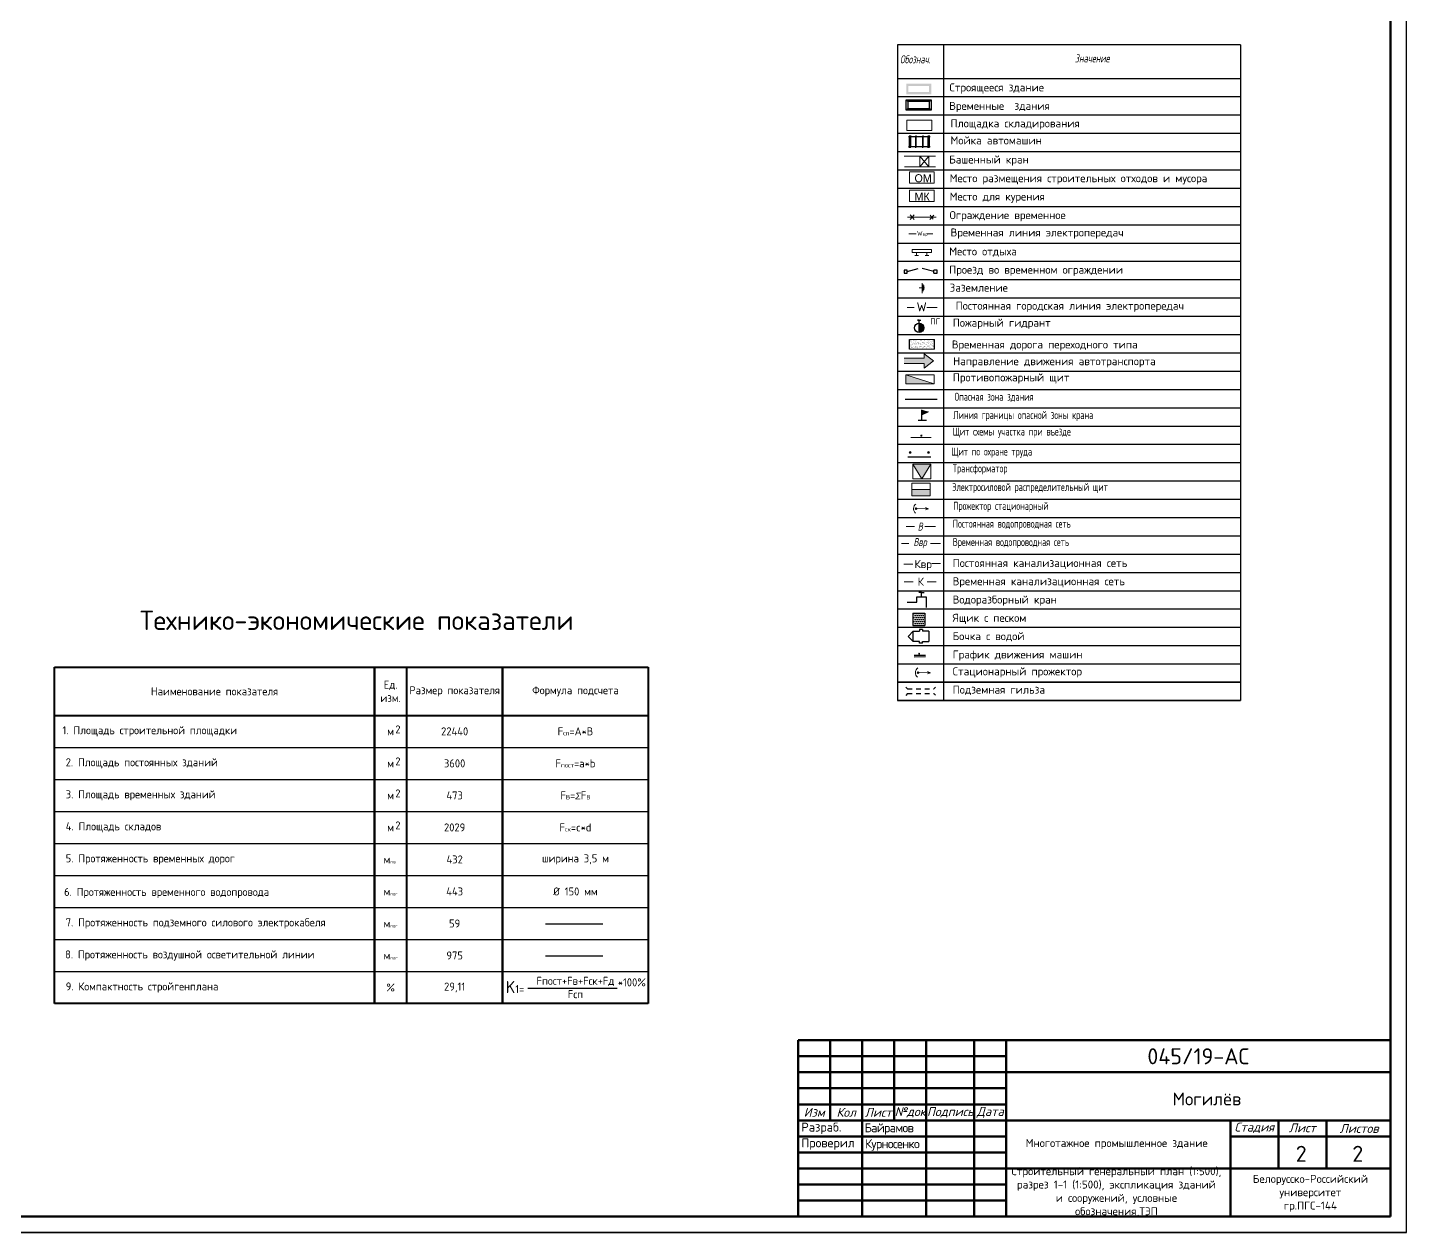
# Model space of a CAD drawing. Header units: millimetres. Extents: x -782 to 10910, y 3841 to 13237.
# Drawn here: x 9036.8 to 9467.6, y 6618.5 to 6994.8 of the extents above; entities that cross this region are included whole.
import ezdxf

# ---------------------------------------------------------------- set-up
doc = ezdxf.new("R2010")
doc.units = ezdxf.units.MM
doc.linetypes.add('ACAD_ISO04W100', pattern=[30, 24, -3, 0, -3])
doc.linetypes.add('JIS_02_0.7', pattern=[1.35, 0.75, -0.6])
for name, color, linetype, lineweight in [('0.2 сетевой', 7, 'Continuous', 20), ('желтый', 2, 'Continuous', 30), ('зел', 3, 'Continuous', 30), ('красный', 1, 'Continuous', 30), ('РАЗМЕРЫ', 181, 'Continuous', 20), ('синий', 5, 'Continuous', 30), ('текст', 6, 'Continuous', 25), ('Тонкая 0.3', 140, 'Continuous', 25), ('Фасад толст', 7, 'Continuous', 20), ('чертеж', 7, 'Continuous', 20)]:
    doc.layers.add(name, color=color, linetype=linetype, lineweight=lineweight)
for name, color, linetype in [('1', 7, 'Continuous'), ('A0-07', 30, 'Continuous'), ('Системный слой', 7, 'Continuous')]:
    doc.layers.add(name, color=color, linetype=linetype)
doc.styles.add('GOST-2.304_Type-B', font='GOST_Common.ttf')
doc.styles.add('Isocpeur', font='isocpeur.ttf')
doc.styles.add('SPDS', font='SPDS.shx', dxfattribs={"width": 0.8, "oblique": 12})
doc.styles.get("Standard").update_dxf_attribs({"font": 'isocpeur.ttf'})
doc.linetypes.add('SETKA', pattern='A,0.35,[136,ltypeshp.shx,S=0.1,R=0,X=0,Y=0],0.4,[136,ltypeshp.shx,S=0.1,R=180,X=0,Y=0],0.05', length=0.8)

msp = doc.modelspace()

# ---------------------------------------------------------------- hatches: boundary and pattern name
at = {"lineweight": 25}
h = msp.add_hatch(color=256, dxfattribs=at)
h.dxf.hatch_style = 1
h.paths.add_polyline_path([(9315.349066, 6899.552451, 0.4142135624), (9316.777638, 6900.981023, 0.4142135624), (9315.349066, 6902.409594)])
h = msp.add_hatch(dxfattribs=at)
h.set_pattern_fill('AR-SAND', scale=0.017857, style=0)
h.set_pattern_definition([(37.5, (7836.5938, -936.56174), (-0.02857199, 0.87395219), [0, -0.68942856, 0, -0.77107141, 0, -0.737053557]), (7.5, (7836.5938, -936.5617), (0.80272013, 1.2800448), [0, -0.371928564, 0, -0.621392845, 0, -0.238124995]), (327.5, (7836.0359, -936.56174), (1.41248635, 0.0025664), [0, -0.22678571, 0, -0.816428555, 0, -1.065892836]), (317.5, (7836.0359, -936.5617), (1.36349364, 0.39808807), [0, -0.113392855, 0, -0.535214275, 0, -0.612321416])])
h.paths.add_polyline_path([(9320.164372, 6894.330706), (9320.164372, 6897.372357), (9312.303723, 6897.372357), (9312.303723, 6894.330706)])
at = {"lineweight": 30}
msp.add_hatch(color=7, dxfattribs=at).paths.add_polyline_path([(9316.921679, 6892.892559), (9316.921679, 6891.469251), (9310.621146, 6891.469251), (9310.621146, 6889.824539), (9316.921679, 6889.824539), (9316.921679, 6888.401231), (9319.802827, 6890.647396)])
at = {"lineweight": 20}
for points in [[(9312.834864, 6862.092424, 1), (9312.263435, 6862.092424, 1)], [(9318.549149, 6862.092424, 1), (9317.977721, 6862.092424, 1)], [(9315.503333, 6799.218016, 1), (9315.21764, 6799.214537, 1)]]:
    msp.add_hatch(color=7, dxfattribs=at).paths.add_polyline_path(points)
at = {"layer": 'РАЗМЕРЫ', "lineweight": 15}
msp.add_hatch(color=7, dxfattribs=at).paths.add_polyline_path([(9316.044314, 6866.9666, 1), (9316.044314, 6867.680886, 1)])
at = {"layer": 'Системный слой', "lineweight": 25}
h = msp.add_hatch(dxfattribs=at)
h.set_pattern_fill('DOTS', color=256, scale=0.4, style=0)
h.set_pattern_definition([(0, (7456.04584, 7248.04), (0.3175, 0.63499999), [0, -0.63499999])])
h.paths.add_polyline_path([(9317.14368, 6808.071878), (9317.14368, 6811.875233), (9313.340324, 6811.875233), (9313.340324, 6808.071878), (9314.097929, 6808.071878)])
at = {"layer": 'текст', "lineweight": 20}
h = msp.add_hatch(color=7, dxfattribs=at)
h.dxf.hatch_style = 1
h.paths.add_polyline_path([(9311.210924, 6886.329327), (9311.210924, 6883.510043), (9320.00971, 6883.510043)])
at = {"layer": 'Тонкая 0.3', "ltscale": 5}
msp.add_hatch(color=7, dxfattribs=at).paths.add_polyline_path([(9316.228509, 6875.390427), (9316.228509, 6873.791103), (9318.17365, 6874.799999)])
at = {"layer": 'Фасад толст', "lineweight": 15}
h = msp.add_hatch(color=256, dxfattribs=at)
h.paths.add_polyline_path([(9319.115016, 6977.187602), (9311.294914, 6977.187602), (9311.294914, 6973.9324), (9319.115016, 6973.9324)])
h.paths.add_polyline_path([(9312.0092, 6976.473317), (9318.40073, 6976.473317), (9318.40073, 6974.646685), (9312.0092, 6974.646685)], flags=16)
for points in [[(9316.183063, 6853.870912), (9318.950133, 6858.415857), (9313.415993, 6858.415857)], [(9318.750968, 6850.492204), (9313.032213, 6850.492204), (9313.032213, 6848.489986), (9318.750968, 6848.489986)]]:
    msp.add_hatch(color=1, dxfattribs=at).paths.add_polyline_path(points)

# ---------------------------------------------------------------- linework, layer by layer
for p, q in [((9467.561216, 6618.477476), (9467.561216, 7212.477476)), ((8627.561216, 6618.477476), (9467.561216, 6618.477476))]:
    msp.add_line(p, q)
at = {"lineweight": 25}
for p, q in [((9467.561363, 6618.477659), (9467.561363, 7212.477659)), ((9308.615092, 6973.182059), (9415.757947, 6973.182059)), ((9308.615092, 6973.182059), (9415.757947, 6973.182059)), ((9311.294914, 6972.18345), (9311.79999, 6971.678374)), ((9311.294914, 6968.937577), (9311.79999, 6969.442654)), ((9311.79999, 6971.678374), (9311.79999, 6969.442654)), ((9318.60994, 6971.678374), (9311.79999, 6971.678374)), ((9311.79999, 6969.442654), (9318.60994, 6969.442654)), ((9319.115016, 6972.18345), (9318.60994, 6971.678374)), ((9318.60994, 6969.442654), (9318.60994, 6971.678374)), ((9319.115016, 6968.937577), (9318.60994, 6969.442654)), ((9308.615092, 6967.467773), (9415.757947, 6967.467773)), ((9308.615092, 6961.753487), (9415.757947, 6961.753487)), ((9308.615092, 6956.039202), (9415.757947, 6956.039202)), ((9308.615092, 6950.324916), (9415.757947, 6950.324916)), ((9308.615092, 6944.610631), (9415.757947, 6944.610631)), ((9308.615092, 6938.896345), (9415.757947, 6938.896345)), ((9308.615092, 6933.182059), (9415.757947, 6933.182059)), ((9308.615092, 6927.467774), (9415.757947, 6927.467774)), ((9308.615092, 6921.753488), (9415.757947, 6921.753488)), ((9308.615092, 6916.039203), (9415.757947, 6916.039203)), ((9308.615092, 6910.324917), (9415.757947, 6910.324917)), ((9308.615092, 6904.610631), (9415.757947, 6904.610631)), ((9315.349639, 6903.361975), (9314.873448, 6903.361975)), ((9314.873448, 6903.361975), (9315.825829, 6903.361975)), ((9315.349639, 6902.409594), (9315.349639, 6903.361975)), ((9308.615092, 6898.896346), (9415.757947, 6898.896346)), ((9308.615092, 6893.18206), (9415.757947, 6893.18206)), ((9308.615092, 6887.467775), (9415.757947, 6887.467775)), ((9308.615092, 6881.753489), (9415.757947, 6881.753489)), ((9308.615092, 6876.039203), (9415.757947, 6876.039203)), ((9308.615092, 6870.324918), (9415.757947, 6870.324918)), ((9308.615092, 6864.610632), (9415.757947, 6864.610632)), ((9308.615092, 6858.896347), (9415.757947, 6858.896347)), ((9308.615092, 6853.182061), (9415.757947, 6853.182061)), ((9308.615092, 6847.467775), (9415.757947, 6847.467775)), ((9308.615092, 6841.75349), (9415.757947, 6841.75349)), ((9308.615092, 6836.039204), (9415.757947, 6836.039204)), ((9308.615092, 6830.324919), (9415.757947, 6830.324919)), ((9308.615092, 6824.610633), (9415.757947, 6824.610633)), ((9308.615092, 6818.896347), (9415.757947, 6818.896347)), ((9308.615092, 6813.182062), (9415.757947, 6813.182062)), ((9308.615092, 6807.467776), (9415.757947, 6807.467776)), ((9308.615092, 6801.753491), (9415.757947, 6801.753491)), ((9308.615092, 6796.039205), (9415.757947, 6796.039205)), ((9308.615092, 6790.324919), (9415.757947, 6790.324919)), ((9308.615092, 6790.324919), (9415.757947, 6790.324919)), ((9308.615092, 6784.610634), (9415.757947, 6784.610634)), ((9308.615092, 6784.610634), (9415.757947, 6784.610634)), ((9467.561363, 6618.477659), (8626.561363, 6618.477659))]:
    msp.add_line(p, q, dxfattribs=at)
at = {"lineweight": 70}
for p, q in [((9462.561216, 6623.477476), (9462.561216, 7207.477476)), ((9462.561216, 6678.477476), (9277.561216, 6678.477476)), ((9277.561216, 6678.477476), (9277.561216, 6623.477476)), ((9287.561216, 6678.477476), (9287.561216, 6653.477476)), ((9297.561215, 6678.477476), (9297.561215, 6623.477476)), ((9307.561216, 6678.477476), (9307.561216, 6653.477476)), ((9317.561215, 6678.477476), (9317.561215, 6623.477476)), ((9332.561215, 6678.477476), (9332.561215, 6623.477476)), ((9342.561216, 6678.477476), (9342.561216, 6623.477476)), ((9342.561216, 6673.477476), (9277.561216, 6673.477476)), ((9277.561216, 6673.477476), (9277.561216, 6673.477476)), ((9342.561216, 6668.477476), (9277.561216, 6668.477476)), ((9462.561215, 6668.477476), (9342.561215, 6668.477476)), ((9342.561215, 6663.477476), (9277.561215, 6663.477476)), ((9342.561215, 6658.477476), (9277.561215, 6658.477476)), ((9342.561215, 6653.477476), (9277.561215, 6653.477476)), ((9462.561216, 6653.477476), (9342.561216, 6653.477476)), ((9412.561216, 6653.477476), (9412.561216, 6623.477476)), ((9427.561216, 6653.477476), (9427.561216, 6638.477476)), ((9442.561216, 6653.477476), (9442.561216, 6638.477476)), ((9342.561215, 6648.477476), (9277.561215, 6648.477476)), ((9462.561216, 6648.477476), (9412.561216, 6648.477476)), ((9342.561215, 6643.477476), (9277.561215, 6643.477476)), ((9342.561215, 6638.477476), (9277.561215, 6638.477476)), ((9462.561215, 6638.477476), (9342.561215, 6638.477476)), ((9342.561215, 6633.477476), (9277.561215, 6633.477476)), ((9342.561215, 6628.477476), (9277.561215, 6628.477476)), ((8647.561216, 6623.477476), (9462.561216, 6623.477476))]:
    msp.add_line(p, q, dxfattribs=at)
at = {"color": 7, "lineweight": 30}
for p, q in [((9415.757947, 6989.400508), (9415.757947, 6784.610634)), ((9311.834864, 6860.663853), (9318.977721, 6860.663853)), ((9313.73401, 6798.729999), (9317.305173, 6798.773489)), ((9313.739908, 6798.244617), (9317.311072, 6798.288108)), ((9415.757947, 6790.324919), (9308.615092, 6790.324919)), ((9415.757947, 6784.610634), (9308.615092, 6784.610634))]:
    msp.add_line(p, q, dxfattribs=at)
at = {"color": 4, "ltscale": 5}
for p, q in [((9312.372675, 6961.074941), (9312.372675, 6957.615269)), ((9312.679468, 6961.074941), (9312.679468, 6957.615269)), ((9314.310264, 6961.074941), (9314.310264, 6957.615269)), ((9316.488822, 6961.074941), (9316.488822, 6957.615269)), ((9318.119618, 6961.074941), (9318.119618, 6957.615269)), ((9318.426411, 6961.074941), (9318.426411, 6957.615269)), ((9318.806803, 6960.663093), (9311.992283, 6960.663093)), ((9311.992283, 6957.615269), (9318.806803, 6957.615269)), ((9312.372675, 6957.203422), (9312.372675, 6960.663093)), ((9312.679468, 6957.203422), (9312.679468, 6960.663093)), ((9314.310264, 6957.203422), (9314.310264, 6960.663093)), ((9316.488822, 6957.203422), (9316.488822, 6960.663093)), ((9318.119618, 6957.203422), (9318.119618, 6960.663093)), ((9318.426411, 6957.203422), (9318.426411, 6960.663093))]:
    msp.add_line(p, q, dxfattribs=at)
at = {"ltscale": 0.5}
for p, q in [((9311.639747, 6918.079355), (9311.639747, 6919.031736)), ((9319.97308, 6918.079355), (9319.97308, 6919.031736))]:
    msp.add_line(p, q, dxfattribs=at)
at = {"color": 5, "lineweight": 25}
msp.add_line((9315.349066, 6899.552629), (9315.349066, 6902.409594), dxfattribs=at)
at = {"color": 7, "lineweight": 25}
for p, q in [((9312.303723, 6894.330706), (9312.303723, 6897.372357)), ((9320.164372, 6894.330706), (9320.164372, 6897.372357)), ((9312.734283, 6876.022196), (9317.225355, 6876.022196)), ((9045.233813, 6689.9614), (9045.233813, 6794.9614)), ((9045.233813, 6794.9614), (9230.717434, 6794.9614)), ((9230.717434, 6689.9614), (9230.717434, 6794.9614)), ((9045.233813, 6779.9614), (9230.717434, 6779.9614)), ((9045.233813, 6779.9614), (9230.717434, 6779.9614)), ((9045.233813, 6769.9614), (9230.717434, 6769.9614)), ((9045.233813, 6759.9614), (9230.717434, 6759.9614)), ((9045.233813, 6749.9614), (9230.717434, 6749.9614)), ((9045.233813, 6739.9614), (9230.717434, 6739.9614)), ((9045.233813, 6729.9614), (9230.717434, 6729.9614)), ((9045.233813, 6719.9614), (9230.717434, 6719.9614)), ((9198.641103, 6714.862015), (9216.518594, 6714.862015)), ((9045.233813, 6709.9614), (9230.717434, 6709.9614)), ((9198.641103, 6704.862015), (9216.518594, 6704.862015)), ((9045.233813, 6699.9614), (9230.717434, 6699.9614)), ((9193.139292, 6694.758636), (9220.985786, 6694.758636)), ((9045.233813, 6689.9614), (9230.717434, 6689.9614)), ((9045.233813, 6689.9614), (9230.717434, 6689.9614))]:
    msp.add_line(p, q, dxfattribs=at)
at = {"color": 7, "linetype": 'ACAD_ISO04W100', "lineweight": 25}
msp.add_line((9310.998425, 6878.727251), (9320.956863, 6878.727251), dxfattribs=at)
at = {"color": 7, "lineweight": 40}
for p, q in [((9045.233813, 6689.9614), (9045.233813, 6794.9614)), ((9045.233813, 6794.9614), (9230.717434, 6794.9614)), ((9145.233813, 6794.9614), (9145.233813, 6689.9614)), ((9145.233813, 6689.9614), (9145.233813, 6794.9614)), ((9145.233813, 6794.9614), (9155.233813, 6794.9614)), ((9155.233813, 6794.9614), (9155.233813, 6689.9614)), ((9155.233813, 6794.9614), (9155.233813, 6689.9614)), ((9185.233813, 6794.9614), (9185.233813, 6689.9614)), ((9185.233813, 6689.9614), (9185.233813, 6794.9614)), ((9230.717434, 6794.9614), (9230.717434, 6689.9614)), ((9045.233813, 6779.9614), (9230.717434, 6779.9614)), ((9230.717434, 6689.9614), (9045.233813, 6689.9614))]:
    msp.add_line(p, q, dxfattribs=at)
at = {"linetype": 'JIS_02_0.7', "lineweight": 30}
for p, q in [((9311.688531, 6788.256554), (9310.94868, 6788.929325)), ((9319.917466, 6788.256554), (9320.624573, 6788.963661)), ((9311.688531, 6786.756554), (9311.015761, 6786.016703)), ((9319.917466, 6786.756554), (9320.624573, 6786.049448))]:
    msp.add_line(p, q, dxfattribs=at)
at = {"linetype": 'JIS_02_0.7', "lineweight": 30, "ltscale": 2}
for p, q in [((9311.688531, 6788.256554), (9319.917466, 6788.256554)), ((9311.688531, 6786.756554), (9319.917466, 6786.756554))]:
    msp.add_line(p, q, dxfattribs=at)
at = {"color": 7, "lineweight": 20}
for centre, radius in [((9312.549149, 6862.092424), 0.285714), ((9318.263435, 6862.092424), 0.285714), ((9315.360487, 6799.216277), 0.142857)]:
    msp.add_circle(centre, radius, dxfattribs=at)
at = {"layer": '0.2 сетевой'}
for p, q in [((9314.553605, 6923.574441), (9313.991061, 6923.574441)), ((9315.113403, 6923.574441), (9314.550859, 6923.574441)), ((9314.553605, 6924.49316), (9314.553605, 6923.574441)), ((9317.210731, 6923.574441), (9317.773275, 6923.574441)), ((9317.770529, 6924.49316), (9317.770529, 6923.574441)), ((9317.770529, 6923.574441), (9318.333073, 6923.574441))]:
    msp.add_line(p, q, dxfattribs=at)
msp.add_lwpolyline([(9319.162067, 6925.49316), (9319.162067, 6924.49316), (9313.162067, 6924.49316), (9313.162067, 6925.49316)], close=True, dxfattribs=at)
at = {"layer": 'A0-07', "color": 7, "lineweight": 25}
for p, q in [((9311.639747, 6919.031736), (9310.687366, 6919.031736)), ((9310.687366, 6919.031736), (9310.687366, 6918.079355)), ((9310.687366, 6918.079355), (9311.639747, 6918.079355)), ((9311.639747, 6918.555546), (9315.085813, 6919.47878)), ((9319.97308, 6918.555546), (9316.243209, 6919.47878)), ((9320.925461, 6919.031736), (9319.97308, 6919.031736)), ((9319.97308, 6918.079355), (9320.925461, 6918.079355)), ((9320.925461, 6918.079355), (9320.925461, 6919.031736))]:
    msp.add_line(p, q, dxfattribs=at)
at = {"layer": 'желтый', "color": 5}
msp.add_circle((9315.349066, 6900.981023), 1.428571, dxfattribs=at)
at = {"layer": 'зел', "lineweight": 15}
for p, q in [((9319.27405, 6827.332365), (9322.016351, 6827.332365)), ((9310.594377, 6827.158521), (9313.336678, 6827.158521)), ((9310.679467, 6821.606592), (9313.421769, 6821.606592)), ((9317.875766, 6821.632403), (9320.618068, 6821.632403))]:
    msp.add_line(p, q, dxfattribs=at)
at = {"layer": 'красный', "color": 1, "lineweight": 20}
for p, q in [((9314.352077, 6844.515972), (9314.086231, 6844.280207)), ((9314.352077, 6844.515972), (9314.089349, 6844.755207)), ((9314.352077, 6844.515972), (9314.617923, 6844.751737)), ((9314.352077, 6844.515972), (9314.614805, 6844.276738)), ((9314.352077, 6844.515972), (9318.289492, 6844.490129)), ((9317.344327, 6844.136601), (9318.289492, 6844.490129)), ((9318.289492, 6844.490129), (9317.348882, 6844.830662)), ((9314.966838, 6793.310023), (9314.699484, 6793.075969)), ((9314.966838, 6793.310023), (9314.70565, 6793.550939)), ((9314.966838, 6793.310023), (9315.234192, 6793.544077)), ((9314.966838, 6793.310023), (9315.228025, 6793.069107)), ((9314.966838, 6793.310023), (9318.904006, 6793.258909)), ((9317.956591, 6792.911454), (9318.904006, 6793.258909)), ((9318.904006, 6793.258909), (9317.965601, 6793.605472))]:
    msp.add_line(p, q, dxfattribs=at)
for centre, start, end in [((9315.370965, 6844.476421), 124.43503595, 231.62205675), ((9315.985451, 6793.263933), 124.06728877, 231.25430957)]:
    msp.add_arc(centre, 1.802742, start, end, dxfattribs=at)
at = {"layer": 'РАЗМЕРЫ', "color": 7, "lineweight": 15}
for p, q in [((9308.615092, 6965.852122), (9308.615092, 6958.709265)), ((9311.534965, 6965.819318), (9319.355067, 6965.819318)), ((9311.534965, 6962.564116), (9311.534965, 6965.819318)), ((9319.355067, 6965.819318), (9319.355067, 6962.564116)), ((9319.355067, 6962.564116), (9311.534965, 6962.564116)), ((9308.615092, 6955.17681), (9308.615092, 6948.033953)), ((9308.615092, 6934.423552), (9308.615092, 6927.280695)), ((9308.615092, 6908.896346), (9308.615092, 6901.753489)), ((9308.615092, 6894.610632), (9308.615092, 6887.467775)), ((9308.615092, 6888.46256), (9308.615092, 6881.319703)), ((9312.787476, 6866.705728), (9319.044188, 6866.705728)), ((9308.615092, 6853.615847), (9308.615092, 6846.47299)), ((9308.615092, 6843.389114), (9308.615092, 6836.246257))]:
    msp.add_line(p, q, dxfattribs=at)
at = {"layer": 'РАЗМЕРЫ', "color": 7, "lineweight": 30}
msp.add_lwpolyline([(9311.294914, 6972.18345), (9319.115016, 6972.18345), (9319.115016, 6968.937577), (9311.294914, 6968.937577)], close=True, dxfattribs=at)
at = {"layer": 'Системный слой', "lineweight": 25}
for p, q in [((9311.627498, 6815.355062), (9314.6313, 6815.355062)), ((9314.6313, 6815.355062), (9314.6313, 6816.934133)), ((9314.6313, 6816.934133), (9317.493358, 6816.934133)), ((9316.062329, 6818.365952), (9315.213798, 6818.365952)), ((9317.493358, 6816.934133), (9317.493358, 6813.59853)), ((9313.340324, 6811.875233), (9317.14368, 6811.875233)), ((9313.340324, 6811.875233), (9313.340324, 6808.071878)), ((9311.921805, 6804.627569), (9313.454087, 6806.249249)), ((9313.340324, 6808.071878), (9317.14368, 6808.071878)), ((9313.454087, 6806.249249), (9315.401282, 6806.249249)), ((9313.454087, 6803.005889), (9313.454087, 6806.249249)), ((9316.440723, 6806.755216), (9315.401282, 6806.755216)), ((9315.401282, 6806.755216), (9315.401282, 6806.249249)), ((9313.454087, 6803.005889), (9311.921805, 6804.627569)), ((9315.401282, 6803.005889), (9313.454087, 6803.005889)), ((9315.401282, 6802.499922), (9315.401282, 6803.005889)), ((9316.440723, 6802.499922), (9315.401282, 6802.499922))]:
    msp.add_line(p, q, dxfattribs=at)
at = {"layer": 'Системный слой'}
for p, q in [((9316.062329, 6816.934133), (9316.062329, 6818.365952)), ((9316.062329, 6818.365952), (9316.91086, 6818.365952)), ((9317.14368, 6811.875233), (9317.14368, 6808.071878)), ((9316.440723, 6806.755216), (9316.440723, 6806.249249)), ((9318.387918, 6806.249249), (9316.440723, 6806.249249)), ((9318.387918, 6806.249249), (9318.387918, 6803.005889)), ((9316.440723, 6802.499922), (9316.440723, 6803.005889)), ((9316.440723, 6803.005889), (9318.387918, 6803.005889))]:
    msp.add_line(p, q, dxfattribs=at)
at = {"layer": 'текст', "color": 7, "lineweight": 20}
for points in [[(9315.580412, 6954.576905), (9318.354258, 6951.263118)], [(9318.354258, 6954.576905), (9315.580412, 6951.263118)], [(9311.210924, 6886.329327), (9320.00971, 6883.510043)]]:
    msp.add_lwpolyline(points, dxfattribs=at)
msp.add_lwpolyline([(9311.210924, 6886.329327), (9320.00971, 6886.329327), (9320.00971, 6883.510043), (9311.210924, 6883.510043)], close=True, dxfattribs=at)
at = {"layer": 'Тонкая 0.3', "color": 7, "ltscale": 5}
for p, q in [((9316.228509, 6872.191779), (9316.228509, 6875.390427)), ((9318.17365, 6874.799999), (9316.228509, 6873.791103)), ((9315.052145, 6872.155885), (9317.672705, 6872.155885))]:
    msp.add_line(p, q, dxfattribs=at)
at = {"layer": 'Фасад толст', "lineweight": 15}
for p, q in [((9310.693363, 6954.576905), (9320.497685, 6954.576905)), ((9315.580412, 6954.576905), (9318.354258, 6954.576905)), ((9315.580412, 6951.263118), (9315.580412, 6954.576905)), ((9318.354258, 6954.576905), (9318.354258, 6951.263118)), ((9310.726179, 6951.263118), (9320.434645, 6951.263118)), ((9313.776927, 6936.318147), (9312.581723, 6934.776053)), ((9312.581723, 6936.268403), (9313.826727, 6934.776053)), ((9319.90235, 6936.218657), (9318.707145, 6934.776053)), ((9318.806746, 6936.168913), (9319.752949, 6934.875544)), ((9316.921679, 6892.892559), (9316.921679, 6891.469251)), ((9319.802827, 6890.647396), (9316.921679, 6892.892559)), ((9316.921679, 6891.469251), (9310.621146, 6891.469251)), ((9310.621146, 6889.824539), (9316.921679, 6889.824539)), ((9316.921679, 6888.401231), (9319.802827, 6890.647396)), ((9316.921679, 6889.824539), (9316.921679, 6888.401231))]:
    msp.add_line(p, q, dxfattribs=at)
at = {"layer": 'Фасад толст', "color": 1}
for p, q in [((9315.376416, 6913.492313), (9316.990389, 6913.492313)), ((9316.301729, 6911.829604), (9316.301729, 6914.957026)), ((9316.55252, 6912.433142), (9316.55252, 6914.545523)), ((9316.78388, 6912.844643), (9316.78388, 6914.17517))]:
    msp.add_line(p, q, dxfattribs=at)
at = {"layer": 'Фасад толст', "color": 1, "lineweight": 15}
for p, q in [((9316.183063, 6853.870912), (9313.415993, 6858.415857)), ((9318.950133, 6858.415857), (9316.183063, 6853.870912)), ((9313.032213, 6850.492204), (9318.750968, 6850.492204))]:
    msp.add_line(p, q, dxfattribs=at)
at = {"layer": 'Фасад толст', "color": 7, "lineweight": 15}
for points in [[(9312.317439, 6949.741473), (9320.076383, 6949.741473), (9320.076383, 6946.164943), (9312.317439, 6946.164943)], [(9312.317439, 6944.027187), (9320.076383, 6944.027187), (9320.076383, 6940.450657), (9312.317439, 6940.450657)]]:
    msp.add_lwpolyline(points, close=True, dxfattribs=at)
at = {"layer": 'Фасад толст', "color": 1, "lineweight": 15}
for points in [[(9318.950133, 6853.870912), (9313.415993, 6853.870912), (9313.415993, 6858.415857), (9318.950133, 6858.415857)], [(9313.032213, 6852.494423), (9318.750968, 6852.494423), (9318.750968, 6848.489986), (9313.032213, 6848.489986)]]:
    msp.add_lwpolyline(points, close=True, dxfattribs=at)
at = {"layer": 'чертеж', "color": 7, "lineweight": 30}
for p, q in [((9308.615092, 6989.400508), (9308.615092, 6914.423552)), ((9415.757947, 6989.400508), (9308.615092, 6989.400508)), ((9322.929124, 6989.400508), (9322.929124, 6914.423552)), ((9415.757947, 6978.709265), (9308.615092, 6978.709265)), ((9308.615092, 6972.994979), (9308.615092, 6784.610634)), ((9322.929124, 6972.994979), (9322.929124, 6784.610634))]:
    msp.add_line(p, q, dxfattribs=at)
at = {"layer": 'чертеж', "color": 7, "lineweight": 15}
for p, q in [((9312.303723, 6897.372357), (9320.164372, 6897.372357)), ((9315.27996, 6897.34724), (9315.27996, 6897.34724)), ((9315.897824, 6897.338957), (9315.897824, 6897.338957)), ((9317.618671, 6897.341511), (9317.618671, 6897.341511)), ((9318.193221, 6897.369437), (9318.193221, 6897.369437)), ((9319.050026, 6897.323254), (9319.050026, 6897.323254)), ((9319.441725, 6897.334395), (9319.441725, 6897.334395)), ((9319.530289, 6897.354029), (9319.530289, 6897.354029)), ((9319.827851, 6897.328874), (9319.827851, 6897.328874)), ((9320.072547, 6897.339557), (9320.072547, 6897.339557)), ((9320.117861, 6897.341536), (9320.117861, 6897.341536)), ((9320.164372, 6894.330706), (9312.303723, 6894.330706)), ((9315.222092, 6894.38436), (9315.222092, 6894.38436)), ((9315.51336, 6894.418663), (9315.51336, 6894.418663)), ((9315.600225, 6894.380404), (9315.600225, 6894.380404)), ((9315.658209, 6894.455971), (9315.658209, 6894.455971)), ((9315.826581, 6894.350136), (9315.826581, 6894.350136)), ((9315.915145, 6894.36977), (9315.915145, 6894.36977)), ((9316.183646, 6894.375693), (9316.183646, 6894.375693)), ((9316.233975, 6894.440453), (9316.233975, 6894.440453)), ((9316.649185, 6894.333726), (9316.649185, 6894.333726)), ((9316.769829, 6894.37458), (9316.769829, 6894.37458)), ((9316.827813, 6894.450147), (9316.827813, 6894.450147)), ((9316.944715, 6894.400406), (9316.944715, 6894.400406)), ((9317.16365, 6894.334728), (9317.16365, 6894.334728)), ((9317.23847, 6894.453596), (9317.23847, 6894.453596)), ((9317.35325, 6894.36987), (9317.35325, 6894.36987)), ((9317.48248, 6894.405411), (9317.48248, 6894.405411)), ((9317.939433, 6894.368757), (9317.939433, 6894.368757)), ((9317.997417, 6894.444324), (9317.997417, 6894.444324)), ((9318.189504, 6894.33937), (9318.189504, 6894.33937)), ((9318.374294, 6894.368658), (9318.374294, 6894.368658)), ((9318.434199, 6894.350054), (9318.434199, 6894.350054)), ((9318.479513, 6894.352032), (9318.479513, 6894.352032)), ((9318.522854, 6894.364046), (9318.522854, 6894.364046)), ((9318.665562, 6894.402961), (9318.665562, 6894.402961)), ((9318.693395, 6894.361371), (9318.693395, 6894.361371)), ((9318.730985, 6894.370369), (9318.730985, 6894.370369)), ((9318.938091, 6894.372054), (9318.938091, 6894.372054)), ((9318.983405, 6894.374033), (9318.983405, 6894.374033)), ((9319.109037, 6894.362934), (9319.109037, 6894.362934)), ((9319.147236, 6894.46265), (9319.147236, 6894.46265)), ((9319.167022, 6894.438501), (9319.167022, 6894.438501)), ((9319.197286, 6894.383371), (9319.197286, 6894.383371)), ((9319.441982, 6894.394055), (9319.441982, 6894.394055)), ((9319.487296, 6894.396033), (9319.487296, 6894.396033)), ((9319.692458, 6894.358223), (9319.692458, 6894.358223)), ((9319.701178, 6894.405371), (9319.701178, 6894.405371)), ((9319.945873, 6894.416055), (9319.945873, 6894.416055)), ((9319.97949, 6894.335327), (9319.97949, 6894.335327)), ((9319.991187, 6894.418033), (9319.991187, 6894.418033)), ((9320.096917, 6894.384704), (9320.096917, 6894.384704))]:
    msp.add_line(p, q, dxfattribs=at)
at = {"layer": 'чертеж', "linetype": 'SETKA', "lineweight": 15}
msp.add_lwpolyline([(9311.751314, 6935.556851), (9320.60838, 6935.556851)], dxfattribs=at)
at = {"layer": 'чертеж', "color": 1, "lineweight": 15}
for points in [[(9312.107647, 6930.321431), (9314.373312, 6930.321431)], [(9317.738894, 6930.348909), (9319.625342, 6930.348909)], [(9311.55817, 6907.319826), (9313.823835, 6907.319826)], [(9317.733166, 6907.319826), (9320.924305, 6907.319826)]]:
    msp.add_lwpolyline(points, dxfattribs=at)
at = {"layer": 'чертеж', "color": 5, "lineweight": 15}
for points in [[(9311.310755, 6838.967465), (9313.900404, 6838.967465)], [(9317.152668, 6838.967465), (9320.403296, 6838.967465)], [(9309.862523, 6833.586232), (9312.128188, 6833.586232)], [(9318.853151, 6833.586232), (9322.044289, 6833.586232)]]:
    msp.add_lwpolyline(points, dxfattribs=at)

# ---------------------------------------------------------------- texts
at = {"color": 7, "lineweight": 15, "style": 'SPDS', "oblique": 12, "width": 0.8}
for s, p in [('Обознач.', (9309.369399, 6983.592317)), ('Значение', (9363.985486, 6983.89646))]:
    msp.add_text(s, height=2.4999999, dxfattribs=at).set_placement(p)
at = {"color": 7, "lineweight": 15, "style": 'Isocpeur'}
for s, height, p in [('Строящееся здание', 2.49999995, (9324.816303, 6974.82098)), ('Временные  здания', 2.49999995, (9324.724939, 6969.045868)), ('Площадка складирования', 2.49999995, (9325.129918, 6963.595929)), ('Мойка автомашин', 2.49999995, (9325.129918, 6958.270649)), ('Башенный кран', 2.49999995, (9324.724939, 6952.299654)), ('Место размещения строительных отходов и мусора', 2.49999995, (9324.859719, 6946.450542)), ('Место для курения', 2.49999995, (9324.859719, 6940.736256)), ('Ограждение временное', 2.49999995, (9324.857203, 6934.935609)), ('Временная линия электропередач', 2.49999995, (9325.144151, 6929.513502)), ('Место отдыха', 2.49999995, (9324.727269, 6923.60719)), ('Проезд во временном ограждении', 2.49999995, (9324.727269, 6917.892905)), ('Заземление', 2.4999999, (9324.864417, 6912.282725)), ('Постоянная городская линия электропередач', 2.49999995, (9326.73808, 6906.643127)), ('Пожарный гидрант', 2.49999995, (9325.837275, 6901.328968)), ('Временная дорога переходного типа', 2.49999995, (9325.541859, 6894.532098)), ('Направление движения автотранспорта', 2.49999995, (9325.938811, 6889.303181)), ('Противопожарный щит', 2.49999995, (9325.847447, 6884.26355))]:
    msp.add_text(s, height=height, dxfattribs=at).set_placement(p)
at = {"color": 7, "lineweight": 25, "style": 'SPDS', "width": 0.8}
for s, p in [('Опасная зона здания ', (9326.398742, 6878.22134)), ('Линия границы опасной зоны крана', (9326.005455, 6872.514234)), ('Щит схемы участка при въезде', (9325.847447, 6867.346384)), ('Щит по охране труда', (9325.419317, 6861.106477)), ('Трансформатор', (9325.849389, 6855.858602)), ('Электросиловой распределительный щит', (9325.63748, 6850.027802)), ('Прожектор стационарный', (9325.979711, 6844.128439)), ('Постоянная водопроводная сеть', (9325.849777, 6838.572389)), ('Временная водопроводная сеть', (9325.849777, 6832.858103))]:
    msp.add_text(s, height=2.49999995, dxfattribs=at).set_placement(p)
at = {"color": 7, "lineweight": 15, "char_height": 2.49999995, "width": 8.61904745, "attachment_point": 1, "style": 'Isocpeur'}
for s, insert in [('{\\Ftxt|c204;ОМ}', (9313.89044, 6948.953275)), ('{\\Ftxt|c204;МК}', (9313.89044, 6943.23899))]:
    msp.add_mtext(s, dxfattribs=dict(at, insert=insert))
at = {"color": 0, "attachment_point": 1, "style": 'Isocpeur'}
for s, insert, char_height, width in [('{\\fISOCPEUR|b0|i0|c204|p34;ПГ}', (9318.791547, 6903.905308), 1.87499996, 9.87012655), ('{\\fISOCPEUR|b0|i0|c204|p34;Постоянная} {\\fISOCPEUR|b0|i0|c204|p34;канализационная} {\\fISOCPEUR|b0|i0|c204|p34;сеть}', (9325.810236, 6828.799155), 2.49999995, 115.63633044), ('Временная канализационная сеть', (9325.810236, 6823.084869), 2.49999995, 115.63633044), ('Водоразборный кран', (9325.810236, 6817.370583), 2.49999995, 115.63633044), ('Ящик с песком', (9325.810236, 6811.656298), 2.49999995, 115.63633044), ('Бочка с водой', (9325.810236, 6805.942012), 2.49999995, 115.63633044), ('График движения машин', (9325.810236, 6800.227727), 2.49999995, 115.63633044), ('Стационарный прожектор', (9325.810236, 6794.952516), 2.49999995, 115.63633044), ('Подземная гильза', (9325.810236, 6789.238231), 2.49999995, 115.63633044)]:
    msp.add_mtext(s, dxfattribs=dict(at, insert=insert, char_height=char_height, width=width))
at = {"color": 7, "lineweight": 25, "char_height": 2.5, "style": 'GOST-2.304_Type-B'}
for s, insert, width, attachment_point in [('Наименование показателя', (9095.233813, 6787.4614), 100, 5), ('Ед. изм.', (9150.233813, 6787.4614), 10, 5), ('Размер показателя', (9170.233813, 6787.4614), 30, 5), ('Формула подсчета', (9207.975623, 6787.4614), 30, 5), ('\\pxi1;1. Площадь строительной площадки', (9045.233813, 6774.9614), 100, 4), ('2', (9151.686739, 6776.829389), 1.71837112, 1), ('22440', (9170.233813, 6774.9614), 120.48362117, 5), ('F{\\H0.56x;сп}=A*B', (9207.975623, 6774.9614), 120.48362117, 5), ('м', (9150.233813, 6774.9614), 10, 5), ('\\pi3.5;2. Площадь постоянных зданий', (9045.233813, 6764.9614), 100, 4), ('м', (9150.233813, 6764.9614), 10, 5), ('2', (9151.686739, 6766.829389), 1.71837112, 1), ('3600', (9170.233813, 6764.9614), 120.48362117, 5), ('F{\\H0.56x;пост}=a*b', (9207.975623, 6764.9614), 120.48362117, 5), ('\\pl3.5;3. Площадь временных зданий', (9045.233813, 6754.9614), 100, 4), ('м', (9150.233813, 6754.9614), 10, 5), ('2', (9151.686739, 6756.829389), 1.71837112, 1), ('473', (9170.233813, 6754.9614), 120.48362117, 5), ('F{\\H0.56x;В}={\\fArial|b0|i1|c0|p34;\\H0.8333x;Σ}F{\\H0.56x;В}', (9207.975623, 6754.9614), 120.48362117, 5), ('\\pl3.5;4. Площадь складов', (9045.233813, 6744.9614), 100, 4), ('м', (9150.233813, 6744.9614), 10, 5), ('2', (9151.686739, 6746.829389), 1.71837112, 1), ('2029', (9170.233813, 6744.9614), 120.48362117, 5), ('F{\\H0.56x;ск}=c*d', (9207.975623, 6744.9614), 120.48362117, 5), ('\\pi3.5;5. Протяженность временных дорог', (9045.233813, 6734.9614), 100, 4), ('м{\\H0.4x;пог}', (9150.233813, 6734.9614), 10, 5), ('432', (9170.233813, 6734.9614), 120.48362117, 5), ('ширина 3,5 м', (9207.975623, 6734.9614), 120.48362117, 5), ('\\pl3;6. Протяженность временного водопровода', (9045.233813, 6724.480897), 100, 4), ('м{\\H0.4x;пог}', (9150.233813, 6724.9614), 10, 5), ('443', (9170.233813, 6724.9614), 120.48362117, 5), ('%%C 150 мм', (9207.975623, 6724.9614), 120.48362117, 5), ('\\pl3.5;7. Протяженность подземного силового электрокабеля', (9045.233813, 6714.9614), 100, 4), ('м{\\H0.4x;пог}', (9150.233813, 6714.9614), 10, 5), ('59', (9170.233813, 6714.9614), 120.48362117, 5), ('\\pl3.3;8. Протяженность воздушной осветительной линии', (9045.233813, 6704.9614), 100, 4), ('м{\\H0.4x;пог}', (9150.233813, 6704.9614), 10, 5), ('975', (9170.233813, 6704.9614), 120.48362117, 5), ('Fпост+Fв+Fск+Fд\\PFсп', (9207.975623, 6694.9614), 45.48362117, 5), ('\\pl3.5;9. Компактность стройгенплана', (9045.233813, 6694.9614), 100, 4), ('%', (9150.233813, 6694.9614), 10, 5), ('29,11', (9170.233813, 6694.9614), 120.48362117, 5), ('\\pxl1;               *100%', (9218.707318, 6696.573358), 11.14076285, 4)]:
    msp.add_mtext(s, dxfattribs=dict(at, insert=insert, width=width, attachment_point=attachment_point))
at = {"color": 7, "lineweight": 25, "insert": (9186.204656, 6696.980428), "char_height": 2.5, "attachment_point": 1, "style": 'GOST-2.304_Type-B'}
msp.add_mtext('{\\H1.5x;K}1=', dxfattribs=at)
at = {"lineweight": 70}
for s, insert, char_height, width, attachment_point in [('045/19-АС', (9402.561216, 6673.477476), 5, 119.99999904, 5), ('{\\fISOCPEUR|b0|i1|c204|p34;Изм}', (9282.561216, 6655.977476), 2.8, 10, 5), ('{\\fISOCPEUR|b0|i1|c204|p34;Кол}', (9292.561216, 6655.977476), 2.8, 9.99999904, 5), ('{\\fISOCPEUR|b0|i1|c204|p34;Лист}', (9302.561216, 6655.977476), 2.8, 10.00000096, 5), ('{\\fISOCPEUR|b0|i1|c204|p34;№док}', (9312.561216, 6655.977476), 2.8, 9.99999904, 5), ('{\\fISOCPEUR|b0|i1|c204|p34;Подпись}', (9325.061215, 6655.977476), 2.8, 15, 5), ('{\\fISOCPEUR|b0|i1|c204|p34;Дата}', (9337.561216, 6655.977476), 2.8, 10.00000096, 5), ('Разраб.', (9278.55113, 6650.977476), 2.8, 19.01008492, 4), ('{\\T0.9;Байрамов}', (9298.262477, 6650.765711), 2.8, 20.01008492, 4), ('{\\fISOCPEUR|b0|i1|c204|p34;Стадия}', (9420.05113, 6651.150831), 2.8, 15, 5), ('{\\fISOCPEUR|b0|i1|c204|p34;Лист}', (9435.05113, 6651.150831), 2.8, 15, 5), ('{\\fISOCPEUR|b0|i1|c204|p34;Листов}', (9452.780107, 6650.950205), 2.8, 14.03226152, 5), ('Проверил', (9278.551129, 6646.064154), 2.8, 19.01008643, 4), ('{\\T0.9;Курносенко}', (9298.475163, 6645.778589), 2.8, 20.01008492, 4), ('\\pxl1,t1;Многотажное промышленное здание', (9375.794494, 6646.061455), 2.5, 70, 5), ('2', (9434.702466, 6643.030218), 5, 12.51359585, 5), ('2', (9452.365261, 6643.030218), 5, 12.51359585, 5), ('\\pxl1,t1;Строительный генеральный план (1:500),\\Pразрез 1-1 (1:500), экспликация зданий и сооружений, условные обозначения,ТЭП', (9375.718658, 6631.053733), 2.5, 66.31488357, 5), ('Белорусско-Российский университет\\Pгр.ПГС-144', (9437.573913, 6630.691207), 2.5, 49.27761271, 5)]:
    msp.add_mtext(s, dxfattribs=dict(at, insert=insert, char_height=char_height, width=width, attachment_point=attachment_point))
at = {"insert": (9403.200633, 6660.155844), "char_height": 4, "width": 70, "attachment_point": 5, "style": 'Isocpeur'}
msp.add_mtext('\\pxl1,t1;Могилёв', dxfattribs=at)
at = {"layer": '1', "insert": (9139.662539, 6812.637605), "char_height": 6, "width": 159.67531888, "attachment_point": 2, "style": 'Isocpeur'}
msp.add_mtext('Технико-экономические показатели', dxfattribs=at)
at = {"layer": 'зел', "char_height": 2.49999995, "width": 23.08749954, "attachment_point": 1, "style": 'Isocpeur'}
for s, insert in [('{\\fISOCPEUR|b0|i0|c204|p34;Квр}', (9313.887722, 6828.456527)), ('{\\fISOCPEUR|b0|i0|c204|p34;К}', (9314.882657, 6822.949344))]:
    msp.add_mtext(s, dxfattribs=dict(at, insert=insert))
at = {"layer": 'синий', "color": 0, "width": 3099.999938, "attachment_point": 1, "style": 'Isocpeur'}
for s, insert, char_height in [('{\\C1;W\\fISOCPEUR|b0|i0|c204|p34;\\H0.6667x;вр}', (9314.670795, 6931.211833), 1.4285714), ('{\\C1;W}', (9314.53825, 6908.996939), 2.8571428)]:
    msp.add_mtext(s, dxfattribs=dict(at, insert=insert, char_height=char_height))
at = {"layer": 'чертеж', "color": 5, "lineweight": 15, "style": 'SPDS', "oblique": 12, "width": 0.8}
for s, height, p in [('В', 2.5, (9314.903684, 6837.661203)), ('Ввр', 2.4999999, (9313.569975, 6832.824299))]:
    msp.add_text(s, height=height, dxfattribs=at).set_placement(p)

doc.saveas('drawing.dxf')
